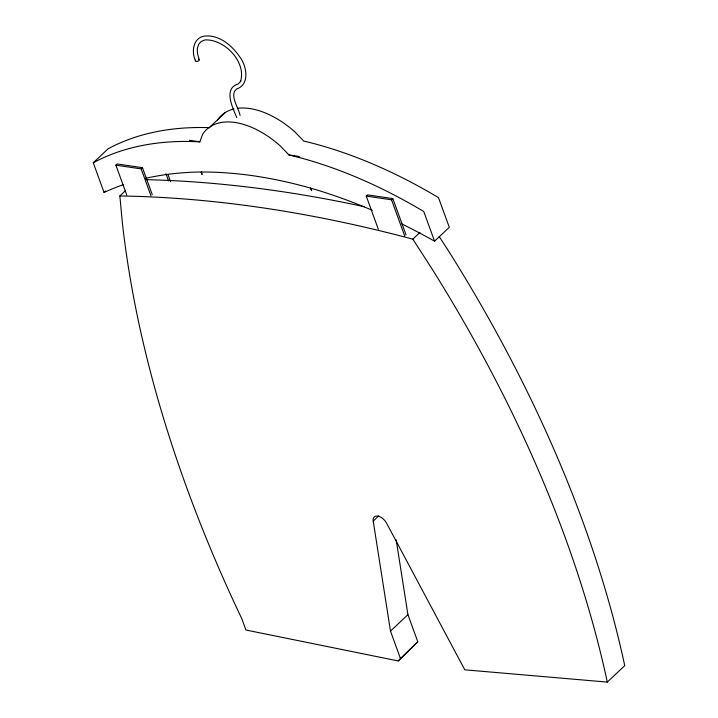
<?xml version="1.0" encoding="UTF-8"?>
<svg xmlns="http://www.w3.org/2000/svg" width="718" height="718" viewBox="0 0 718 718"><rect width="100%" height="100%" fill="white"/><g stroke="black" fill="none" stroke-linecap="round" stroke-linejoin="round"><path stroke-width="1.08" d="M123.559 184.616A511.808 298.652 46.6 0 0 104.065 192.451L93.268 162.771A426.986 249.155 46.6 0 1 189.785 141.464L199.837 141.814L202.629 134.356A73.119 42.667 46.6 0 1 280.137 145.79L288.977 154.962L299.9 157.709A426.986 249.155 46.6 0 1 423.764 211.523L434.561 241.203L449.297 227.292L438.492 197.612A426.986 249.155 46.6 0 0 303.705 141.042L294.874 131.87A73.119 42.667 46.6 0 0 237.29 108.337M125.408 190.71L119.861 195.951L122.302 222.266A1210.871 706.575 46.6 0 0 241.831 618.781L245.924 630.018L398.203 660.946L417.795 641.766L407.932 614.653L396.174 539.819M417.795 641.766L398.203 660.946M93.268 162.771L107.996 148.85A426.986 249.155 46.6 0 1 210.078 127.687M126.817 195.206L115.876 165.158L117.151 163.955L142.451 167.689L152.261 194.623M104.065 192.451L105.618 190.988M115.876 165.158L141.177 168.892L142.451 167.689M210.5 126.476L225.228 112.555M378.323 229.239L366.252 196.086L367.526 194.874L392.827 198.608L406.029 234.876M366.252 196.086L391.552 199.819L392.827 198.608M119.861 195.951A1622.456 946.746 46.6 0 1 412.832 239.166L419.967 232.435M400.357 658.235L390.493 631.122L373.216 521.08L378.763 515.838M390.493 631.122L407.932 614.653M373.216 521.08A9.038 5.277 46.6 0 1 377.686 516.098A9.038 5.277 46.6 0 1 386.499 523.036L464.797 669.813L607.302 682.1L624.732 665.631A1059.265 618.108 46.6 0 0 449.351 252.233L439.21 236.545M199.837 141.814L189.597 140.306L190.028 141.473M288.977 154.962L299.218 156.47L299.639 157.637M412.832 239.166L431.913 268.703A1059.265 618.108 46.6 0 1 607.302 682.1M310.463 188.161L311.666 190.692L310.777 188.242M391.552 199.819L404.755 236.087M240.09 115.41C238.331 107.332 231.654 99.012 234.427 91.509L236.581 88.987C249.792 84.841 246.804 66.684 240.449 57.88C232.614 46.006 219.214 34.105 203.93 36.16C192.873 38.359 191.419 52.136 195.44 60.77M236.752 117.617C233.305 108.948 222.589 88.404 238.277 83.979L240.835 81.026L240.449 81.735C246.884 61.883 224.169 38.79 204.881 39.939L201.094 41.554L198.769 44.166L197.297 48.6L197.486 53.653L199.209 59.756M201.166 172.069L202.054 174.519L201.444 172.078M167.976 174.555L170.615 181.807M165.948 173.693L168.586 180.945M141.177 168.892L150.986 195.834M198.464 59.172A1.948 1.068 -15.2 0 1 198.94 60.536A1.948 1.068 -15.2 0 1 196.472 61.398A1.948 1.068 -15.2 0 1 195.556 60.177M145.601 178.351A511.808 298.652 46.6 0 1 199.317 172.024C237.757 171.656 275.927 178.163 312.797 188.762A511.808 298.652 46.6 0 1 372.283 210.302M401.945 223.971A511.808 298.652 46.6 0 1 434.561 241.203M217.357 120.436A73.119 42.667 46.6 0 1 234.068 108.93M146.122 179.653A1622.456 946.746 46.6 0 1 364.304 206.712"/></g></svg>
